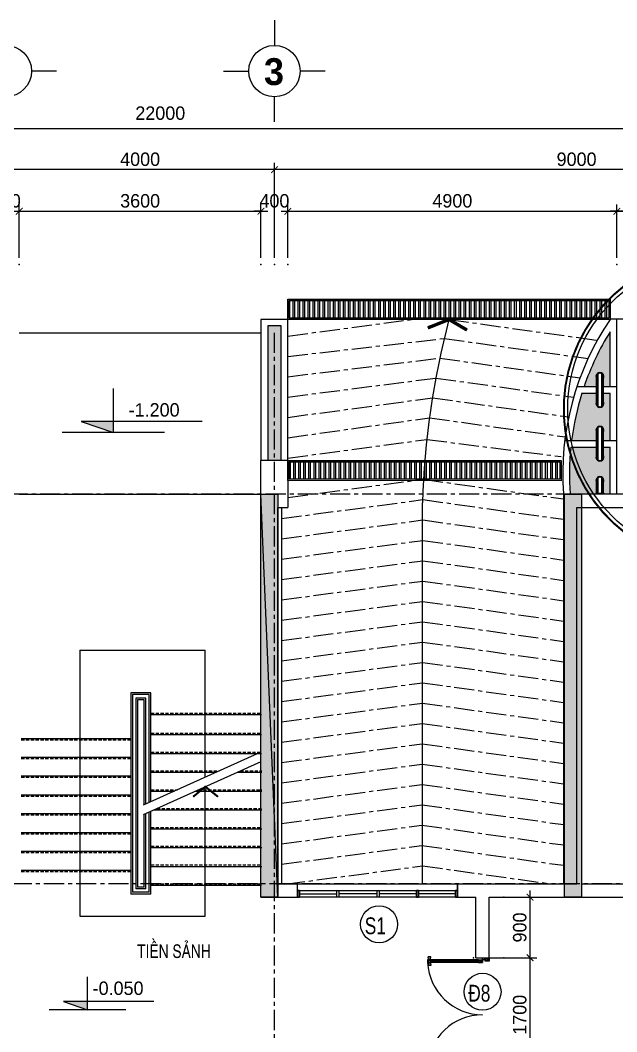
# Model space of a CAD drawing. Header units: inches. Extents: x -844707 to -690155, y -211546 to -175871.
# Drawn here: x -794605 to -785720, y -192594 to -177539 of the extents above; entities that cross this region are included whole.
import ezdxf

# ---------------------------------------------------------------- set-up
doc = ezdxf.new("R2010")
doc.units = ezdxf.units.IN
doc.header["$LTSCALE"] = 48
doc.header["$MEASUREMENT"] = 0
doc.linetypes.add('CENTER', pattern=[2, 1.25, -0.25, 0.25, -0.25])
doc.linetypes.add('DASHED', pattern=[0.75, 0.5, -0.25])
for name, color, linetype in [('DWGSHARE.com-co-DWGSHARE.com', 72, 'Continuous'), ('DWGSHARE.com-COT-DWGSHARE.com', 2, 'Continuous'), ('DWGSHARE.com-CUA-DWGSHARE.com', 231, 'Continuous'), ('DWGSHARE.com-DIM-DWGSHARE.com', 251, 'Continuous'), ('DWGSHARE.com-HATCH-DWGSHARE.com', 8, 'Continuous'), ('DWGSHARE.com-KTEN-DWGSHARE.com', 5, 'Continuous'), ('DWGSHARE.com-LAYER1-DWGSHARE.com', 150, 'Continuous'), ('DWGSHARE.com-NET-DWGSHARE.com', 245, 'Continuous'), ('DWGSHARE.com-NETNH-DWGSHARE.com', 154, 'Continuous'), ('DWGSHARE.com-NETTHAY-DWGSHARE.com', 2, 'Continuous'), ('DWGSHARE.com-text-DWGSHARE.com', 3, 'Continuous'), ('DWGSHARE.com-truc-DWGSHARE.com', 250, 'CENTER'), ('DWGSHARE.com-TUONG-DWGSHARE.com', 7, 'Continuous')]:
    doc.layers.add(name, color=color, linetype=linetype)
doc.layers.add('DWGSHARE.com-DefPoints-DWGSHARE.com', color=7, linetype='Continuous', plot=False)
doc.styles.add('AVO-B', font='')
doc.styles.add('KTEN', font='', dxfattribs={"width": 0.9})
doc.styles.get("Standard").update_dxf_attribs({"font": ''})
doc.styles.add('VNI-AVO', font='')
doc.styles.get('AVO-B').set_extended_font_data('VNI-Avo', bold=True)
doc.styles.get('KTEN').set_extended_font_data('VNI-Helve-Condense')
doc.styles.get('Standard').set_extended_font_data('VNI-Avo')
doc.styles.get('VNI-AVO').set_extended_font_data('VNI-Avo')
doc.dimstyles.new('tl1-100', dxfattribs={"dimtxt": 200, "dimasz": 100, "dimexe": 100, "dimexo": 100, "dimgap": 50, "dimtad": 1, "dimdec": 0, "dimzin": 0, "dimdsep": 46, "dimtxsty": 'VNI-AVO', "dimblk": 'ARCHTICK', "dimcen": 1, "dimdle": 100, "dimclrd": 256, "dimclre": 256, "dimclrt": 2, "dimadec": 0, "dimazin": 0, "dimtfac": 1, "dimtdec": 0, "dimtix": 1, "dimtofl": 0, "dimtmove": 2, "dimatfit": 3, "dimldrblk": 'ARCHTICK', "dimfxl": 1, "dimtolj": 2, "dimtzin": 0, "dimarcsym": 0})
pattern_1 = [(50, (-2108.91, 243.67), (143.452037, -12.550427), [15, -165]), (355, (-2108.91, 243.67), (-27.750267, 150.438427), [12, -132]), (100.4514, (-2096.96, 242.62), (115.701876, 137.887908), [12.748038, -140.228422]), (46.1842, (-2108.91, 283.67), (213.44821, -33.103803), [22.5, -247.5]), (96.6356, (-2091.12, 280.9), (186.93254, 194.823574), [19.12206, -210.3426]), (351.1842, (-2108.9, 283.67), (186.93239, 194.82372), [18, -198]), (21, (-2088.91, 273.67), (119.38141, -80.523778), [15, -165]), (326, (-2088.91, 273.67), (48.663066, 145.03001), [12, -132]), (71.4514, (-2078.96, 266.96), (168.044526, 64.5061), [12.748038, -140.228422]), (37.5, (-2108.91, 243.667), (2.431971, 66.5787708), [0, -130.4, 0, -134, 0, -132.5]), (7.5, (-2108.91, 243.67), (52.6139075, 78.8823424), [0, -76.4, 0, -127.4, 0, -50.5]), (327.5, (-2153.51, 243.67), (106.7644872, -4.5109743), [0, -50, 0, -156, 0, -207]), (317.5, (-2173.51, 243.67), (116.637234, 20.020996), [0, -65, 0, -103.6, 0, -147])]

# ---------------------------------------------------------------- blocks, each defined once
blk = doc.blocks.new('_ArchTick')
at = {"color": 0, "linetype": 'ByBlock', "const_width": 0.15}
blk.add_lwpolyline([(-0.5, -0.5), (0.5, 0.5)], dxfattribs=at)
blk = doc.blocks.new('*D50')
at = {"layer": 'DWGSHARE.com-DefPoints-DWGSHARE.com', "color": 0, "transparency": 16777216}
for p in [(-790819, -179763), (-790819, -181173), (-781819, -181173)]:
    blk.add_point(p, dxfattribs=at)
at = {"layer": 'DWGSHARE.com-DIM-DWGSHARE.com', "lineweight": -2, "transparency": 16777216}
for p, q in [((-790819, -181073), (-790819, -179663)), ((-781819, -181073), (-781819, -179663)), ((-781719, -179763), (-790919, -179763))]:
    blk.add_line(p, q, dxfattribs=at)
at = {"layer": 'DWGSHARE.com-DIM-DWGSHARE.com', "lineweight": -2, "transparency": 16777216, "xscale": 100, "yscale": 100, "zscale": 100, "rotation": 180}
blk.add_blockref('_ArchTick', (-790819, -179763), dxfattribs=at)
at = {"layer": 'DWGSHARE.com-DIM-DWGSHARE.com', "lineweight": -2, "transparency": 16777216, "xscale": 100, "yscale": 100, "zscale": 100}
blk.add_blockref('_ArchTick', (-781819, -179763), dxfattribs=at)
at = {"layer": 'DWGSHARE.com-DIM-DWGSHARE.com', "color": 2, "transparency": 16777216, "insert": (-786319, -179609), "char_height": 200, "attachment_point": 5, "style": 'VNI-AVO'}
blk.add_mtext('\\A2;9000', dxfattribs=at)
blk = doc.blocks.new('*D51')
at = {"layer": 'DWGSHARE.com-DefPoints-DWGSHARE.com', "color": 0, "transparency": 16777216}
for p in [(-794819, -179763), (-794819, -181173), (-790819, -181173)]:
    blk.add_point(p, dxfattribs=at)
at = {"layer": 'DWGSHARE.com-DIM-DWGSHARE.com', "lineweight": -2, "transparency": 16777216}
for p, q in [((-794819, -181073), (-794819, -179663)), ((-790819, -181073), (-790819, -179663)), ((-790719, -179763), (-794919, -179763))]:
    blk.add_line(p, q, dxfattribs=at)
at = {"layer": 'DWGSHARE.com-DIM-DWGSHARE.com', "lineweight": -2, "transparency": 16777216, "xscale": 100, "yscale": 100, "zscale": 100, "rotation": 180}
blk.add_blockref('_ArchTick', (-794819, -179763), dxfattribs=at)
at = {"layer": 'DWGSHARE.com-DIM-DWGSHARE.com', "lineweight": -2, "transparency": 16777216, "xscale": 100, "yscale": 100, "zscale": 100}
blk.add_blockref('_ArchTick', (-790819, -179763), dxfattribs=at)
at = {"layer": 'DWGSHARE.com-DIM-DWGSHARE.com', "color": 2, "transparency": 16777216, "insert": (-792819, -179609), "char_height": 200, "attachment_point": 5, "style": 'VNI-AVO'}
blk.add_mtext('\\A2;4000', dxfattribs=at)
blk = doc.blocks.new('*D53')
at = {"layer": 'DWGSHARE.com-DefPoints-DWGSHARE.com', "color": 0, "transparency": 16777216}
for p in [(-803819, -179154), (-803819, -181173), (-781819, -181173)]:
    blk.add_point(p, dxfattribs=at)
at = {"layer": 'DWGSHARE.com-DIM-DWGSHARE.com', "lineweight": -2, "transparency": 16777216}
for p, q in [((-781719, -179154), (-803919, -179154)), ((-803819, -181073), (-803819, -179054)), ((-781819, -181073), (-781819, -179054))]:
    blk.add_line(p, q, dxfattribs=at)
at = {"layer": 'DWGSHARE.com-DIM-DWGSHARE.com', "lineweight": -2, "transparency": 16777216, "xscale": 100, "yscale": 100, "zscale": 100, "rotation": 180}
blk.add_blockref('_ArchTick', (-803819, -179154), dxfattribs=at)
at = {"layer": 'DWGSHARE.com-DIM-DWGSHARE.com', "lineweight": -2, "transparency": 16777216, "xscale": 100, "yscale": 100, "zscale": 100}
blk.add_blockref('_ArchTick', (-781819, -179154), dxfattribs=at)
at = {"layer": 'DWGSHARE.com-DIM-DWGSHARE.com', "color": 2, "transparency": 16777216, "insert": (-792519, -178923), "char_height": 200, "attachment_point": 5, "style": 'VNI-AVO'}
blk.add_mtext('\\A2;22000', dxfattribs=at)
blk = doc.blocks.new('cua1600')
at = {"color": 3}
for p, q in [((-757, 820), (-817, 820)), ((-817, 820), (-817, 780)), ((-757, 780), (-817, 780)), ((-757, 820), (-757, 780)), ((-58, 820), (2, 820)), ((-58, 820), (-58, 780)), ((-58, 780), (2, 780)), ((2, 820), (2, 780)), ((-819, -820), (-819, -780)), ((-759, -780), (-819, -780)), ((-759, -820), (-819, -820)), ((-759, -820), (-759, -780)), ((-60, -820), (-60, -780)), ((-60, -780), (0, -780)), ((-60, -820), (0, -820)), ((0, -820), (0, -780))]:
    blk.add_line(p, q, dxfattribs=at)
at = {"color": 1}
for p, q in [((-757, 820), (-817, 796)), ((-767, 865), (-807, 865)), ((-807, 860), (-807, 865)), ((-802, 830), (-807, 860)), ((-767, 860), (-807, 860)), ((-802, 770), (-807, 740)), ((-772, 830), (-802, 830)), ((-772, 770), (-802, 770)), ((-797, 820), (-797, 830)), ((-797, 780), (-797, 770)), ((-757, 820), (-779, 780)), ((-777, 820), (-777, 830)), ((-777, 780), (-777, 770)), ((-772, 830), (-767, 860)), ((-772, 770), (-767, 740)), ((-767, 860), (-767, 865)), ((2, 820), (-58, 796)), ((2, 820), (-41, 780)), ((2, 820), (102, 850)), ((102, 850), (61, 800)), ((-807, 740), (-807, 735)), ((-767, 740), (-807, 740)), ((-767, 735), (-807, 735)), ((-767, 740), (-767, 735)), ((-769, -735), (-809, -735)), ((-809, -740), (-809, -735)), ((-769, -740), (-809, -740)), ((-804, -770), (-809, -740)), ((-774, -770), (-769, -740)), ((-769, -740), (-769, -735)), ((-759, -820), (-819, -796)), ((-804, -830), (-809, -860)), ((-769, -860), (-809, -860)), ((-809, -860), (-809, -865)), ((-769, -865), (-809, -865)), ((-774, -770), (-804, -770)), ((-774, -830), (-804, -830)), ((-799, -780), (-799, -770)), ((-799, -820), (-799, -830)), ((-759, -820), (-781, -780)), ((-779, -780), (-779, -770)), ((-779, -820), (-779, -830)), ((-774, -830), (-769, -860)), ((-769, -860), (-769, -865)), ((0, -820), (-60, -796)), ((0, -820), (-43, -780)), ((0, -820), (100, -850)), ((100, -850), (59, -800))]:
    blk.add_line(p, q, dxfattribs=at)
for p, q in [((-58, 820), (-757, 820)), ((-58, 800), (-757, 800)), ((-58, 790), (-757, 790)), ((-58, 780), (-757, 780)), ((-60, -780), (-759, -780)), ((-60, -790), (-759, -790)), ((-60, -800), (-759, -800)), ((-60, -820), (-759, -820))]:
    blk.add_line(p, q)
at = {"color": 3}
for points in [[(42, 820), (2, 820), (2, 850), (102, 850), (102, 800), (42, 800)], [(40, -820), (0, -820), (0, -850), (100, -850), (100, -800), (40, -800)]]:
    blk.add_lwpolyline(points, close=True, dxfattribs=at)
at = {"color": 1}
for centre, radius, start, end in [((2, 820), 820, 182.796, 270), ((-764, 816), 42, 174.3731, 238.6899), ((-754, 811), 24.2, 157.1063, 263.9582), ((-19, 800), 34.3, 144.2433, 215.6728), ((1, 826), 39.4, 188.6295, 271.1418), ((94, 904), 96.3, 213.9098, 274.6078), ((98, 863), 41, 198.0428, 276.1388), ((0, -820), 820, 90, 177.204), ((-766, -816), 42, 121.3101, 185.6269), ((-756, -811), 24.2, 96.0418, 202.8937), ((-21, -800), 34.3, 144.3272, 215.7567), ((-1, -826), 39.4, 88.8582, 171.3705), ((92, -904), 96.3, 85.3922, 146.0902), ((96, -863), 41, 83.8612, 161.9572)]:
    blk.add_arc(centre, radius, start, end, dxfattribs=at)
at = {"layer": 'DWGSHARE.com-TUONG-DWGSHARE.com'}
for p, q in [((-98, 850), (102, 850)), ((-91, 850), (109, 850)), ((-98, -850), (100, -850)), ((-93, -850), (100, -850))]:
    blk.add_line(p, q, dxfattribs=at)
blk = doc.blocks.new('*D261')
at = {"layer": 'DWGSHARE.com-DefPoints-DWGSHARE.com', "color": 0, "transparency": 16777216}
for p in [(-794619, -180382), (-795019, -181173), (-794619, -181173)]:
    blk.add_point(p, dxfattribs=at)
at = {"layer": 'DWGSHARE.com-DIM-DWGSHARE.com', "lineweight": -2, "transparency": 16777216}
for p, q in [((-795019, -181073), (-795019, -180282)), ((-794619, -181073), (-794619, -180282)), ((-795019, -180382), (-795119, -180382)), ((-794619, -180382), (-794519, -180382))]:
    blk.add_line(p, q, dxfattribs=at)
at = {"layer": 'DWGSHARE.com-DIM-DWGSHARE.com', "lineweight": -2, "transparency": 16777216, "xscale": 100, "yscale": 100, "zscale": 100}
blk.add_blockref('_ArchTick', (-795019, -180382), dxfattribs=at)
at = {"layer": 'DWGSHARE.com-DIM-DWGSHARE.com', "lineweight": -2, "transparency": 16777216, "xscale": 100, "yscale": 100, "zscale": 100, "rotation": 180}
blk.add_blockref('_ArchTick', (-794619, -180382), dxfattribs=at)
at = {"layer": 'DWGSHARE.com-DIM-DWGSHARE.com', "color": 2, "transparency": 16777216, "insert": (-794819, -180228), "char_height": 200, "attachment_point": 5, "style": 'VNI-AVO'}
blk.add_mtext('\\A2;400', dxfattribs=at)
blk = doc.blocks.new('*D262')
at = {"layer": 'DWGSHARE.com-DefPoints-DWGSHARE.com', "color": 0, "transparency": 16777216}
for p in [(-791019, -180382), (-794619, -181173), (-791019, -181173)]:
    blk.add_point(p, dxfattribs=at)
at = {"layer": 'DWGSHARE.com-DIM-DWGSHARE.com', "lineweight": -2, "transparency": 16777216}
for p, q in [((-794619, -181073), (-794619, -180282)), ((-791019, -181073), (-791019, -180282)), ((-794719, -180382), (-790919, -180382))]:
    blk.add_line(p, q, dxfattribs=at)
at = {"layer": 'DWGSHARE.com-DIM-DWGSHARE.com', "lineweight": -2, "transparency": 16777216, "xscale": 100, "yscale": 100, "zscale": 100, "rotation": 180}
blk.add_blockref('_ArchTick', (-794619, -180382), dxfattribs=at)
at = {"layer": 'DWGSHARE.com-DIM-DWGSHARE.com', "lineweight": -2, "transparency": 16777216, "xscale": 100, "yscale": 100, "zscale": 100}
blk.add_blockref('_ArchTick', (-791019, -180382), dxfattribs=at)
at = {"layer": 'DWGSHARE.com-DIM-DWGSHARE.com', "color": 2, "transparency": 16777216, "insert": (-792819, -180228), "char_height": 200, "attachment_point": 5, "style": 'VNI-AVO'}
blk.add_mtext('\\A2;3600', dxfattribs=at)
blk = doc.blocks.new('*D263')
at = {"layer": 'DWGSHARE.com-DefPoints-DWGSHARE.com', "color": 0, "transparency": 16777216}
for p in [(-790619, -180382), (-791019, -181173), (-790619, -181173)]:
    blk.add_point(p, dxfattribs=at)
at = {"layer": 'DWGSHARE.com-DIM-DWGSHARE.com', "lineweight": -2, "transparency": 16777216}
for p, q in [((-791019, -181073), (-791019, -180282)), ((-790619, -181073), (-790619, -180282)), ((-791019, -180382), (-791119, -180382)), ((-790619, -180382), (-790519, -180382))]:
    blk.add_line(p, q, dxfattribs=at)
at = {"layer": 'DWGSHARE.com-DIM-DWGSHARE.com', "lineweight": -2, "transparency": 16777216, "xscale": 100, "yscale": 100, "zscale": 100}
blk.add_blockref('_ArchTick', (-791019, -180382), dxfattribs=at)
at = {"layer": 'DWGSHARE.com-DIM-DWGSHARE.com', "lineweight": -2, "transparency": 16777216, "xscale": 100, "yscale": 100, "zscale": 100, "rotation": 180}
blk.add_blockref('_ArchTick', (-790619, -180382), dxfattribs=at)
at = {"layer": 'DWGSHARE.com-DIM-DWGSHARE.com', "color": 2, "transparency": 16777216, "insert": (-790819, -180228), "char_height": 200, "attachment_point": 5, "style": 'VNI-AVO'}
blk.add_mtext('\\A2;400', dxfattribs=at)
blk = doc.blocks.new('*D264')
at = {"layer": 'DWGSHARE.com-DefPoints-DWGSHARE.com', "color": 0, "transparency": 16777216}
for p in [(-785719, -180382), (-790619, -181173), (-785719, -181173)]:
    blk.add_point(p, dxfattribs=at)
at = {"layer": 'DWGSHARE.com-DIM-DWGSHARE.com', "lineweight": -2, "transparency": 16777216}
for p, q in [((-790619, -181073), (-790619, -180282)), ((-785719, -181073), (-785719, -180282)), ((-790719, -180382), (-785619, -180382))]:
    blk.add_line(p, q, dxfattribs=at)
at = {"layer": 'DWGSHARE.com-DIM-DWGSHARE.com', "lineweight": -2, "transparency": 16777216, "xscale": 100, "yscale": 100, "zscale": 100, "rotation": 180}
blk.add_blockref('_ArchTick', (-790619, -180382), dxfattribs=at)
at = {"layer": 'DWGSHARE.com-DIM-DWGSHARE.com', "lineweight": -2, "transparency": 16777216, "xscale": 100, "yscale": 100, "zscale": 100}
blk.add_blockref('_ArchTick', (-785719, -180382), dxfattribs=at)
at = {"layer": 'DWGSHARE.com-DIM-DWGSHARE.com', "color": 2, "transparency": 16777216, "insert": (-788169, -180228), "char_height": 200, "attachment_point": 5, "style": 'VNI-AVO'}
blk.add_mtext('\\A2;4900', dxfattribs=at)
blk = doc.blocks.new('*D266')
at = {"layer": 'DWGSHARE.com-DefPoints-DWGSHARE.com', "color": 0, "transparency": 16777216}
for p in [(-785719, -180382), (-785719, -181173), (-782519, -181173)]:
    blk.add_point(p, dxfattribs=at)
at = {"layer": 'DWGSHARE.com-DIM-DWGSHARE.com', "lineweight": -2, "transparency": 16777216}
for p, q in [((-785719, -181073), (-785719, -180282)), ((-782519, -181073), (-782519, -180282)), ((-782419, -180382), (-785819, -180382))]:
    blk.add_line(p, q, dxfattribs=at)
at = {"layer": 'DWGSHARE.com-DIM-DWGSHARE.com', "lineweight": -2, "transparency": 16777216, "xscale": 100, "yscale": 100, "zscale": 100, "rotation": 180}
blk.add_blockref('_ArchTick', (-785719, -180382), dxfattribs=at)
at = {"layer": 'DWGSHARE.com-DIM-DWGSHARE.com', "lineweight": -2, "transparency": 16777216, "xscale": 100, "yscale": 100, "zscale": 100}
blk.add_blockref('_ArchTick', (-782519, -180382), dxfattribs=at)
at = {"layer": 'DWGSHARE.com-DIM-DWGSHARE.com', "color": 2, "transparency": 16777216, "insert": (-784119, -180228), "char_height": 200, "attachment_point": 5, "style": 'VNI-AVO'}
blk.add_mtext('\\A2;3200', dxfattribs=at)
blk = doc.blocks.new('*D348')
at = {"layer": 'DWGSHARE.com-DefPoints-DWGSHARE.com', "color": 0, "transparency": 16777216}
for p in [(-787856, -191492), (-787012, -191492), (-787405, -193192)]:
    blk.add_point(p, dxfattribs=at)
at = {"layer": 'DWGSHARE.com-DIM-DWGSHARE.com', "lineweight": -2, "transparency": 16777216}
for p, q in [((-787756, -191492), (-786912, -191492)), ((-787012, -193292), (-787012, -191392)), ((-787305, -193192), (-786912, -193192))]:
    blk.add_line(p, q, dxfattribs=at)
at = {"layer": 'DWGSHARE.com-DIM-DWGSHARE.com', "lineweight": -2, "transparency": 16777216, "xscale": 100, "yscale": 100, "zscale": 100}
for p, rotation in [((-787012, -191492), 90), ((-787012, -193192), 270)]:
    blk.add_blockref('_ArchTick', p, dxfattribs=dict(at, rotation=rotation))
at = {"layer": 'DWGSHARE.com-DIM-DWGSHARE.com', "color": 2, "transparency": 16777216, "insert": (-787165, -192342), "char_height": 200, "attachment_point": 5, "rotation": 90, "style": 'VNI-AVO'}
blk.add_mtext('\\A2;1700', dxfattribs=at)
blk = doc.blocks.new('*D349')
at = {"layer": 'DWGSHARE.com-DefPoints-DWGSHARE.com', "color": 0, "transparency": 16777216}
for p in [(-787402, -190592), (-787012, -190592), (-787402, -191492)]:
    blk.add_point(p, dxfattribs=at)
at = {"layer": 'DWGSHARE.com-DIM-DWGSHARE.com', "lineweight": -2, "transparency": 16777216}
for p, q in [((-787302, -190592), (-786912, -190592)), ((-787012, -191592), (-787012, -190492)), ((-787302, -191492), (-786912, -191492))]:
    blk.add_line(p, q, dxfattribs=at)
at = {"layer": 'DWGSHARE.com-DIM-DWGSHARE.com', "lineweight": -2, "transparency": 16777216, "xscale": 100, "yscale": 100, "zscale": 100}
for p, rotation in [((-787012, -190592), 90), ((-787012, -191492), 270)]:
    blk.add_blockref('_ArchTick', p, dxfattribs=dict(at, rotation=rotation))
at = {"layer": 'DWGSHARE.com-DIM-DWGSHARE.com', "color": 2, "transparency": 16777216, "insert": (-787165, -191042), "char_height": 200, "attachment_point": 5, "rotation": 90, "style": 'VNI-AVO'}
blk.add_mtext('\\A2;900', dxfattribs=at)

msp = doc.modelspace()

# ---------------------------------------------------------------- hatches: boundary and pattern name
at = {"layer": 'DWGSHARE.com-co-DWGSHARE.com'}
h = msp.add_hatch(dxfattribs=at)
h.set_pattern_fill('AR-CONC', color=256, scale=20, style=0)
h.set_pattern_definition(pattern_1)
h.paths.add_polyline_path([(-794719.3, -182088.9), (-794919.4, -182088.9), (-794919.4, -184091.8), (-794719.3, -184091.8)])
h.paths.add_polyline_path([(-790719.3, -182088.9), (-790919.4, -182088.9), (-790919.4, -184091.8), (-790719.3, -184091.8)])
h = msp.add_hatch(dxfattribs=at)
h.set_pattern_fill('AR-CONC', color=256, scale=20, style=0)
h.set_pattern_definition(pattern_1)
h.paths.add_polyline_path([(-785820.3, -182175.8, 0.0563271), (-786207.6, -182991.7), (-786020.3, -182991.7), (-786020.3, -182874.9, -1.863325), (-785920.3, -182874.9), (-785920.3, -182991.7), (-785820.3, -182991.7)])
h.paths.add_polyline_path([(-785820.3, -183091.7), (-785920.3, -183091.7), (-785920.3, -183208.5, -1.863325), (-786020.3, -183208.5), (-786020.3, -183091.7), (-786240.5, -183091.7, 0.044635), (-786393.6, -183791.7), (-786020.3, -183791.7), (-786020.3, -183674.8, -1.863325), (-785920.3, -183674.8), (-785920.3, -183791.7), (-785820.3, -183791.7)])
h.paths.add_polyline_path([(-785820.3, -183891.7), (-785920.3, -183891.7), (-785920.3, -184008.5, -1.863325), (-786020.3, -184008.5), (-786020.3, -183891.7), (-786405, -183891.7, 0.0436047), (-786414.7, -184591.7), (-786030.3, -184591.7), (-786030.3, -184581.7), (-786020.3, -184576.7), (-786020.3, -184424.8, -1.863325), (-785920.3, -184424.8), (-785920.3, -184576.7), (-785910.3, -184581.7), (-785910.3, -184591.7), (-785820.3, -184591.7)])
h.paths.add_polyline_path([(-782119.5, -182089.7), (-782419.5, -182089.7), (-782419.5, -182989.6), (-782319.5, -182989.6), (-782319.5, -182872.7, -1.863325), (-782219.5, -182872.7), (-782219.5, -182989.6), (-782119.5, -182989.6)])
h.paths.add_polyline_path([(-782119.5, -183089.6), (-782219.5, -183089.6), (-782219.5, -183206.4, -1.863325), (-782319.5, -183206.4), (-782319.5, -183089.6), (-782419.5, -183089.6), (-782419.5, -183789.6), (-782319.5, -183789.6), (-782319.5, -183672.7, -1.863325), (-782219.5, -183672.7), (-782219.5, -183789.6), (-782119.5, -183789.6)])
h.paths.add_polyline_path([(-782119.5, -183889.6), (-782219.5, -183889.6), (-782219.5, -184006.4, -1.863325), (-782319.5, -184006.4), (-782319.5, -183889.6), (-782419.5, -183889.6), (-782419.5, -184589.6), (-782330.5, -184589.6), (-782330.5, -184579.4), (-782319.5, -184573.9), (-782319.5, -184422.7, -1.863325), (-782219.5, -184422.7), (-782219.5, -184574.9), (-782210.5, -184579.4), (-782210.5, -184589.6), (-782119.5, -184589.6)])
at = {"layer": 'DWGSHARE.com-COT-DWGSHARE.com'}
for points in [[(-790769.3, -190592), (-791022.6, -190592), (-791022.6, -184593.8), (-790769.2, -184593.8)], [(-786247, -190592), (-786500.3, -190592), (-786500.3, -184591.7), (-786246.9, -184591.7)]]:
    msp.add_hatch(color=256, dxfattribs=at).paths.add_polyline_path(points)
at = {"layer": 'DWGSHARE.com-HATCH-DWGSHARE.com'}
h = msp.add_hatch(dxfattribs=at)
h.set_pattern_fill('ANSI32', color=256, scale=200, angle=45, style=0)
h.set_pattern_definition([(90, (-743441.23, -384162.474), (-75, 1e-14), []), (90, (-743416.23, -384137.474), (-75, 1e-14), [])])
h.paths.add_polyline_path([(-785839.3, -181711.9), (-790599.2, -181711.8), (-790599.2, -181971.8), (-785839.3, -181971.9)])
h = msp.add_hatch(dxfattribs=at)
h.set_pattern_fill('ANSI32', color=256, scale=200, angle=45, style=0)
h.set_pattern_definition([(90, (-702779.6, -377624.51), (-75, 1e-14), []), (90, (-702754.6, -377599.51), (-75, 1e-14), [])])
h.paths.add_polyline_path([(-786566.8, -184111.9), (-790599.3, -184111.8), (-790599.3, -184371.8), (-786566.8, -184371.9)])
at = {"layer": 'DWGSHARE.com-LAYER1-DWGSHARE.com'}
for points in [[(-793216.9, -183511.9), (-793695.1, -183511.9), (-793216.9, -183675.3)], [(-793604, -192143.6), (-793962.7, -192143.6), (-793604, -192266.1)]]:
    msp.add_hatch(color=1, dxfattribs=at).paths.add_polyline_path(points)

# ---------------------------------------------------------------- linework, layer by layer
at = {"layer": 'DWGSHARE.com-COT-DWGSHARE.com'}
msp.add_line((-790769.3, -190592), (-791022.6, -184593.8), dxfattribs=at)
for points in [[(-790769.3, -190592), (-791022.6, -190592), (-791022.6, -184593.8), (-790769.2, -184593.8)], [(-786247, -190592), (-786500.3, -190592), (-786500.3, -184591.7), (-786246.9, -184591.7)]]:
    msp.add_lwpolyline(points, close=True, dxfattribs=at)
at = {"layer": 'DWGSHARE.com-CUA-DWGSHARE.com'}
for centre in [(-789260.5, -190995.1), (-787719, -191998.8)]:
    msp.add_circle(centre, 275, dxfattribs=at)
at = {"layer": 'DWGSHARE.com-DIM-DWGSHARE.com'}
for p, q in [((-790819.5, -177538.9), (-790819.5, -177912.9)), ((-794062.5, -178295.9), (-794436.5, -178295.9)), ((-791576.5, -178295.9), (-791202.5, -178295.9)), ((-790062.5, -178295.9), (-790436.5, -178295.9)), ((-790819.5, -179052.9), (-790819.5, -178678.9)), ((-791022.6, -188432.1), (-792772.5, -189221.3)), ((-791022.6, -188574.3), (-792772.5, -189363.5))]:
    msp.add_line(p, q, dxfattribs=at)
at = {"layer": 'DWGSHARE.com-DIM-DWGSHARE.com', "const_width": 50}
msp.add_lwpolyline([(-788535.5, -182118.7), (-788219.5, -181992.8), (-787950.3, -182150.2)], dxfattribs=at)
at = {"layer": 'DWGSHARE.com-DIM-DWGSHARE.com'}
for centre, radius in [((-794819.5, -178295.9), 383), ((-790819.5, -178295.9), 383), ((-784196, -183325.3), 2314.3), ((-784196, -183325.3), 2254.9)]:
    msp.add_circle(centre, radius, dxfattribs=at)
at = {"layer": 'DWGSHARE.com-HATCH-DWGSHARE.com'}
for p, q in [((-786019.3, -183251.6), (-786019.3, -182831.7)), ((-786017.3, -183258.7), (-786017.3, -182824.6)), ((-786011.3, -183270.3), (-786011.3, -182813.1)), ((-785997.3, -183283.8), (-785997.3, -182799.6)), ((-785943.3, -183283.8), (-785943.3, -182799.6)), ((-785929.3, -183270.3), (-785929.3, -182813.1)), ((-785923.3, -183258.7), (-785923.3, -182824.6)), ((-785921.3, -183251.6), (-785921.3, -182831.7)), ((-786019.3, -184051.6), (-786019.3, -183631.7)), ((-786017.3, -184058.7), (-786017.3, -183624.6)), ((-786011.3, -184070.3), (-786011.3, -183613.1)), ((-785997.3, -184083.8), (-785997.3, -183599.6)), ((-785943.3, -184083.8), (-785943.3, -183599.6)), ((-785929.3, -184070.3), (-785929.3, -183613.1)), ((-785923.3, -184058.7), (-785923.3, -183624.6)), ((-785921.3, -184051.6), (-785921.3, -183631.7)), ((-786019.3, -184576.7), (-786019.3, -184381.7)), ((-786017.3, -184576.7), (-786017.3, -184374.6)), ((-786011.3, -184576.7), (-786011.3, -184363.1)), ((-785997.3, -184576.7), (-785997.3, -184349.6)), ((-785943.3, -184576.7), (-785943.3, -184349.6)), ((-785929.3, -184576.7), (-785929.3, -184363.1)), ((-785923.3, -184576.7), (-785923.3, -184374.6)), ((-785921.3, -184576.7), (-785921.3, -184381.7)), ((-788615.1, -190391.9), (-788615.1, -184722.5))]:
    msp.add_line(p, q, dxfattribs=at)
at = {"layer": 'DWGSHARE.com-HATCH-DWGSHARE.com', "color": 1, "const_width": 30}
msp.add_lwpolyline([(-791658.6, -189097), (-791848.5, -188946.8), (-792030, -189097)], dxfattribs=at)
at = {"layer": 'DWGSHARE.com-HATCH-DWGSHARE.com'}
msp.add_arc((-776266, -185118.8), 12355.4, 165.33991, 178.16189, dxfattribs=at)
at = {"layer": 'DWGSHARE.com-KTEN-DWGSHARE.com', "const_width": 29.7}
msp.add_lwpolyline([(-781881.7, -183325.3, 0.4635383), (-784577.1, -181042.6, 2.1573191), (-781881.7, -183325.3, 0)], format="xyb", dxfattribs=at)
at = {"layer": 'DWGSHARE.com-LAYER1-DWGSHARE.com', "color": 1}
for p, q in [((-792455, -183675.3), (-793978.7, -183675.3)), ((-793032.6, -192266.1), (-794175.4, -192266.1))]:
    msp.add_line(p, q, dxfattribs=at)
at = {"layer": 'DWGSHARE.com-LAYER1-DWGSHARE.com'}
for p, q in [((-792934.1, -187576.9), (-792934.1, -190519)), ((-792684.5, -187576.9), (-792934.1, -187576.9)), ((-792684.5, -189181.6), (-792684.5, -187576.9)), ((-792884.1, -187626.9), (-792884.1, -190469)), ((-792734.5, -187626.9), (-792884.1, -187626.9)), ((-792734.5, -189204.2), (-792734.5, -187626.9)), ((-792734.5, -190469), (-792734.5, -189346.4)), ((-792684.5, -190519), (-792684.5, -189323.8)), ((-792684.5, -190519), (-792934.1, -190519)), ((-792734.5, -190469), (-792884.1, -190469))]:
    msp.add_line(p, q, dxfattribs=at)
at = {"layer": 'DWGSHARE.com-LAYER1-DWGSHARE.com', "color": 1}
for points in [[(-791897.1, -183511.9), (-793695.1, -183511.9), (-793216.9, -183675.3), (-793216.9, -183022.1)], [(-792614.2, -192143.6), (-793962.7, -192143.6), (-793604, -192266.1), (-793604, -191776.3)]]:
    msp.add_lwpolyline(points, dxfattribs=at)
at = {"layer": 'DWGSHARE.com-NET-DWGSHARE.com'}
for p, q in [((-790619.3, -181991.9), (-791019.6, -181991.9)), ((-791019.6, -181991.9), (-791019.6, -184091.8)), ((-790619.3, -184091.8), (-790619.3, -181991.9)), ((-782514.5, -181989.7), (-785820.3, -181989.7)), ((-785720.3, -184591.7), (-785720.3, -181991.9)), ((-790719.3, -182088.9), (-790919.4, -182088.9)), ((-790919.4, -182088.9), (-790919.4, -184091.8)), ((-790719.3, -184091.8), (-790719.3, -182088.9)), ((-794619.4, -182191.9), (-791019.3, -182191.9)), ((-785820.3, -182991.7), (-785820.3, -182175.8)), ((-786020.3, -183241.7), (-786020.3, -182841.7)), ((-785920.3, -183241.7), (-785920.3, -182841.7)), ((-786313.2, -182991.7), (-786020.3, -182991.7)), ((-785920.3, -182991.7), (-785720.3, -182991.7)), ((-786240.5, -183091.7), (-786020.3, -183091.7)), ((-785920.3, -183091.7), (-785820.3, -183091.7)), ((-785820.3, -183791.7), (-785820.3, -183091.7)), ((-786020.3, -184041.7), (-786020.3, -183641.7)), ((-785920.3, -184041.7), (-785920.3, -183641.7)), ((-786494.3, -183791.7), (-786020.3, -183791.7)), ((-785920.3, -183791.7), (-785720.3, -183791.7)), ((-786405, -183891.7), (-786020.3, -183891.7)), ((-785920.3, -183891.7), (-785820.3, -183891.7)), ((-785820.3, -184591.8), (-785820.3, -183891.7)), ((-786020.3, -184576.7), (-786020.3, -184391.7)), ((-785920.3, -184576.7), (-785920.3, -184391.7)), ((-794619.3, -184591.8), (-791019.2, -184591.8)), ((-786030.3, -184581.7), (-785910.3, -184581.7)), ((-790715.1, -184788.9), (-790715.1, -190391.9)), ((-792659.5, -187551.9), (-792959.1, -187551.9)), ((-792959.1, -187551.9), (-792959.1, -190544)), ((-792659.5, -189170.3), (-792659.5, -187551.9)), ((-792859.1, -187651.9), (-792859.1, -190444)), ((-792759.5, -187651.9), (-792859.1, -187651.9)), ((-792759.5, -189215.4), (-792759.5, -187651.9)), ((-792659.5, -187872.1), (-791009.3, -187872.1)), ((-792659.5, -188172.1), (-791009.3, -188172.1)), ((-792959.1, -188232.3), (-794590.6, -188232.3)), ((-792659.5, -188452.1), (-791009.3, -188452.1)), ((-792959.1, -188512.3), (-794590.6, -188512.3)), ((-792959.1, -188792.3), (-794590.6, -188792.3)), ((-792659.5, -188732.1), (-791687.8, -188732.1)), ((-791372.4, -188732.1), (-791006, -188732.1)), ((-792959.1, -189072.3), (-794590.6, -189072.3)), ((-792659.5, -189012.1), (-792308.7, -189012.1)), ((-791993.3, -189012.1), (-791006, -189012.1)), ((-792959.1, -189352.3), (-794590.6, -189352.3)), ((-792759.5, -190444), (-792759.5, -189357.7)), ((-792659.5, -190544), (-792659.5, -189312.6)), ((-792614.2, -189292.1), (-791006, -189292.1)), ((-792959.1, -189632.3), (-794590.6, -189632.3)), ((-792659.5, -189572.1), (-791006, -189572.1)), ((-792959.1, -189912.3), (-794590.6, -189912.3)), ((-792659.5, -189852.1), (-791006, -189852.1)), ((-792659.5, -190132.1), (-791006, -190132.1)), ((-792959.1, -190192.3), (-794590.6, -190192.3)), ((-792759.5, -190444), (-792859.1, -190444)), ((-792659.5, -190412.1), (-791009.6, -190412.1)), ((-792659.5, -190544), (-792959.1, -190544)), ((-790444.4, -190541.8), (-789889.5, -190541.8)), ((-789289.5, -190541.6), (-789859.4, -190541.6)), ((-788704.6, -190541.4), (-789259.4, -190541.3)), ((-788119.9, -190541.4), (-788674.7, -190541.3))]:
    msp.add_line(p, q, dxfattribs=at)
at = {"layer": 'DWGSHARE.com-NET-DWGSHARE.com', "linetype": 'DASHED', "ltscale": 2}
for p, q in [((-792659.5, -187852.1), (-791009.3, -187852.1)), ((-792659.5, -188152.1), (-791009.3, -188152.1)), ((-792959.1, -188252.3), (-794590.6, -188252.3)), ((-792659.5, -188432.1), (-791009.3, -188432.1)), ((-792959.1, -188532.3), (-794590.6, -188532.3)), ((-792659.5, -188712.1), (-791643.4, -188712.1)), ((-791328.1, -188712.1), (-791006, -188712.1)), ((-792959.1, -188812.3), (-794590.6, -188812.3)), ((-792959.1, -189092.3), (-794590.6, -189092.3)), ((-792659.5, -188992.1), (-792264.3, -188992.1)), ((-791948.9, -188992.1), (-791006, -188992.1)), ((-792959.1, -189372.3), (-794590.6, -189372.3)), ((-792569.8, -189272.1), (-791006, -189272.1)), ((-792959.1, -189652.3), (-794590.6, -189652.3)), ((-792659.5, -189552.1), (-791006, -189552.1)), ((-792659.5, -189832.1), (-791006, -189832.1)), ((-792959.1, -189932.3), (-794590.6, -189932.3)), ((-792659.5, -190112.1), (-791006, -190112.1)), ((-792959.1, -190212.3), (-794590.6, -190212.3)), ((-792659.5, -190392.1), (-791009.6, -190392.1))]:
    msp.add_line(p, q, dxfattribs=at)
at = {"layer": 'DWGSHARE.com-NET-DWGSHARE.com'}
for points in [[(-790619.2, -181691.8), (-785819.3, -181691.9), (-785819.3, -181991.9), (-790619.2, -181991.8)], [(-790599.2, -181711.8), (-785839.3, -181711.9), (-785839.3, -181971.9), (-790599.2, -181971.8)], [(-790619.3, -184091.8), (-786549.8, -184091.9), (-786549.8, -184391.9), (-790619.3, -184391.8)], [(-790599.3, -184111.8), (-786569.8, -184111.9), (-786569.8, -184371.9), (-790599.3, -184371.8)], [(-786030.3, -184591.7), (-786030.3, -184581.7), (-786020.3, -184576.7), (-785920.3, -184576.7), (-785910.3, -184581.7), (-785910.3, -184591.7)], [(-790474.5, -190591.8), (-790474.5, -190391.8), (-788090, -190392), (-788090, -190591.8)], [(-790444.4, -190491.4), (-790474.5, -190491.4), (-790474.5, -190591.8), (-790444.4, -190591.8)], [(-790474.5, -190491.4), (-790444.4, -190491.4), (-790444.4, -190591.8), (-790474.5, -190591.8)], [(-790444.4, -190591.8), (-790444.4, -190491.2), (-788119.9, -190491.2), (-788119.9, -190591.8)], [(-789889.5, -190491.4), (-789859.4, -190491.4), (-789859.4, -190591.8), (-789889.5, -190591.8)], [(-789289.5, -190491.4), (-789259.4, -190491.4), (-789259.4, -190591.8), (-789289.5, -190591.8)], [(-788674.7, -190491.2), (-788704.6, -190491.2), (-788704.6, -190591.8), (-788674.7, -190591.8)], [(-788674.7, -190591.8), (-788704.6, -190591.8), (-788704.6, -190491.2), (-788674.7, -190491.2)], [(-788090, -190491.2), (-788119.9, -190491.2), (-788119.9, -190591.8), (-788090, -190591.8)], [(-788090, -190591.8), (-788119.9, -190591.8), (-788119.9, -190491.2), (-788090, -190491.2)]]:
    msp.add_lwpolyline(points, close=True, dxfattribs=at)
for centre, radius, start, end in [((-782404.1, -184297.4), 4121.3, 145.9845, 184.0667), ((-782404.1, -184297.4), 4021.3, 148.15716, 161.05275), ((-785970.3, -182841.7), 60, 326.44269, 213.55731), ((-785970.3, -182841.7), 50, 0, 180), ((-782404.1, -184297.4), 4021.3, 162.5526, 172.7754), ((-785970.3, -183241.7), 60, 146.44269, 33.55731), ((-785970.3, -183241.7), 50, 180, 0), ((-785970.3, -183641.7), 60, 326.44269, 213.55731), ((-785970.3, -183641.7), 50, 0, 180), ((-782404.1, -184297.4), 4021.3, 174.20947, 184.19661), ((-785970.3, -184041.7), 60, 146.44269, 33.55731), ((-785970.3, -184041.7), 50, 180, 0), ((-785970.3, -184391.7), 60, 326.44269, 213.55731), ((-785970.3, -184391.7), 50, 0, 180)]:
    msp.add_arc(centre, radius, start, end, dxfattribs=at)
at = {"layer": 'DWGSHARE.com-NETNH-DWGSHARE.com'}
for p, q in [((-793715.9, -186917), (-791848.5, -186917)), ((-793715.9, -186917), (-793715.9, -190876.1)), ((-791848.5, -188804.6), (-791848.5, -186917)), ((-791848.5, -190876.1), (-791848.5, -188946.8)), ((-793715.9, -190876.1), (-791848.5, -190876.1))]:
    msp.add_line(p, q, dxfattribs=at)
at = {"layer": 'DWGSHARE.com-NETTHAY-DWGSHARE.com', "color": 8, "linetype": 'CENTER', "ltscale": 5}
for points in [[(-790619.3, -182239), (-788769.9, -181991.9)], [(-788226.3, -181991.9), (-786010.4, -182302.3)], [(-790619.3, -182541.7), (-788289.7, -182274.8), (-786148.2, -182574.8)], [(-790619.3, -182844.4), (-788355.4, -182568.5), (-786267.1, -182861.1)], [(-790619.3, -183147), (-788414.2, -182865), (-786362.7, -183150.6)], [(-790619.3, -183449.7), (-788465, -183158.8), (-786436, -183443.3)], [(-790619.3, -183752.4), (-788509.1, -183456), (-786487.5, -183739)], [(-790619.3, -184055), (-788548.5, -183778.3), (-786549.7, -184033.2)], [(-790620.2, -184057.8), (-790619.3, -184057.7)], [(-790619.3, -184640.7), (-788605.9, -184371.6), (-786515.1, -184664.5)], [(-790715.1, -184956.2), (-788606.8, -184674.4), (-786515.1, -184966.9)], [(-790715.1, -185258.8), (-788607.7, -184977.2), (-786515.1, -185269.9)], [(-790715.1, -185561.5), (-788608.6, -185280), (-786515.1, -185572.8)], [(-790715.1, -185864.2), (-788609.6, -185582.8), (-786515.1, -185875.7)], [(-790715.1, -186166.8), (-788610.5, -185885.6), (-786515.1, -186178.6)], [(-790715.1, -186469.5), (-788611.4, -186188.3), (-786515.1, -186481.5)], [(-790715.1, -186772.2), (-788612.3, -186491.1), (-786515.1, -186784.5)], [(-790715.1, -187074.8), (-788613.3, -186793.9), (-786515.1, -187087.4)], [(-790715.1, -187377.5), (-788614.2, -187096.7), (-786515.1, -187390.3)], [(-790715.1, -187680.2), (-788615.1, -187399.5), (-786515.1, -187693.2)], [(-790715.1, -187982.8), (-788616, -187702.3), (-786515.1, -187996.1)], [(-790715.1, -188285.5), (-788616.9, -188005.1), (-786515.1, -188299.1)], [(-790715.1, -188588.2), (-788617.9, -188307.9), (-786515.1, -188602)], [(-790715.1, -188890.8), (-788618.8, -188610.7), (-786515.1, -188904.9)], [(-790715.1, -189193.5), (-788619.7, -188913.5), (-786515.1, -189207.8)], [(-790715.1, -189496.2), (-788620.6, -189216.3), (-786515.1, -189510.7)], [(-790715.1, -189798.8), (-788621.6, -189519), (-786515.1, -189813.7)], [(-790715.1, -190101.5), (-788622.5, -189821.8), (-786515.1, -190116.6)], [(-790663.6, -190398.4), (-788615.1, -190124.6), (-786659.6, -190398.1)]]:
    msp.add_lwpolyline(points, dxfattribs=at)
at = {"layer": 'DWGSHARE.com-truc-DWGSHARE.com', "ltscale": 5}
for p, q in [((-790819.5, -206009.4), (-790819.5, -182151.4)), ((-779609.8, -184591.8), (-805848.8, -184591.8)), ((-779551.7, -190392.1), (-805790.7, -190394.1))]:
    msp.add_line(p, q, dxfattribs=at)
at = {"layer": 'DWGSHARE.com-TUONG-DWGSHARE.com'}
for p, q in [((-791019.6, -185591.7), (-791019.6, -184091.8)), ((-790619.3, -184091.8), (-791019.6, -184091.8)), ((-790619.3, -184091.8), (-790619.3, -184788.9)), ((-791019.3, -184589.8), (-791019.3, -184589.5)), ((-790769.6, -190391.7), (-790769.6, -184788.9)), ((-790769.6, -184788.9), (-790619.3, -184788.9)), ((-786315.1, -184791.7), (-785319.9, -184791.6)), ((-786315.1, -188992), (-786315.1, -184791.7)), ((-791019.6, -190591.8), (-791019.6, -185391.7)), ((-786315.1, -190391.9), (-786315.1, -185391.9)), ((-790769.6, -190391.7), (-790474.5, -190391.7)), ((-790474.5, -190591.8), (-790474.5, -190391.8)), ((-788090, -190591.8), (-788090, -190391.8)), ((-788090, -190391.8), (-786315.1, -190391.9)), ((-786247, -190391.9), (-781819.5, -190392.1)), ((-791019.6, -190591.8), (-790474.5, -190591.8)), ((-788090, -190591.8), (-787819, -190591.8)), ((-787819, -191491.9), (-787819, -190591.8)), ((-787619, -190591.8), (-782019.5, -190591.8)), ((-787619, -191491.9), (-787619, -190591.8)), ((-787819, -191491.9), (-787619, -191491.9)), ((-787812, -191491.9), (-787620.7, -191491.9))]:
    msp.add_line(p, q, dxfattribs=at)
msp.add_lwpolyline([(-785319.9, -184591.7), (-786515.1, -184591.7), (-786515.1, -190391.9)], dxfattribs=at)

# ---------------------------------------------------------------- block references
at = {"layer": 'DWGSHARE.com-CUA-DWGSHARE.com'}
msp.add_blockref('cua1600', (-787720.9, -192341.9), dxfattribs=at)

# ---------------------------------------------------------------- texts
at = {"layer": 'DWGSHARE.com-CUA-DWGSHARE.com', "style": 'KTEN', "width": 0.9}
for s, p in [('S1', (-789473.7, -191141.8)), ('Ñ8', (-787932.2, -192145.5))]:
    msp.add_text(s, height=250, dxfattribs=at).set_placement(p)
at = {"layer": 'DWGSHARE.com-text-DWGSHARE.com', "color": 3, "style": 'AVO-B'}
msp.add_text('3', height=400, dxfattribs=at).set_placement((-790974.3, -178503.6))
at = {"layer": 'DWGSHARE.com-text-DWGSHARE.com', "style": 'VNI-AVO'}
msp.add_text('-1.200', height=200, dxfattribs=at).set_placement((-792989.6, -183438.5))
at = {"layer": 'DWGSHARE.com-text-DWGSHARE.com', "style": 'KTEN', "width": 0.9}
msp.add_text('TIEÀN SAÛNH', height=200, dxfattribs=at).set_placement((-792863.5, -191494.5))
at = {"layer": 'DWGSHARE.com-text-DWGSHARE.com'}
msp.add_text('-0.050', height=200, dxfattribs=at).set_placement((-793526.5, -192046.4))

# ---------------------------------------------------------------- dimensions: what is measured, and where the dimension line sits
at = {"layer": 'DWGSHARE.com-DIM-DWGSHARE.com'}
dim = msp.add_linear_dim(base=(-803819.5, -179153.6), p1=(-781819.5, -181172.7), p2=(-803819.5, -181172.7), angle=180, dimstyle='tl1-100', dxfattribs=at)
dim.commit()
dim.dimension.update_dxf_attribs({"geometry": '*D53', "text_midpoint": (-792519.5, -178923.1), "dimtype": 160})
for base, p1, p2, picture, middle in [((-794819.5, -179763), (-790819.5, -181172.7), (-794819.5, -181172.7), '*D51', (-792819.5, -179609.5)), ((-790819.5, -179763), (-781819.5, -181172.7), (-790819.5, -181172.7), '*D50', (-786319.5, -179609.5))]:
    dim = msp.add_linear_dim(base=base, p1=p1, p2=p2, angle=180, dimstyle='tl1-100', override={"dimtmove": 1}, dxfattribs=at)
    dim.commit()
    dim.dimension.update_dxf_attribs({"geometry": picture, "text_midpoint": middle})
for base, p1, p2, picture, middle in [((-794619.3, -180381.7), (-795019.4, -181172.7), (-794619.3, -181172.7), '*D261', (-794819.3, -180228.2)), ((-791019.3, -180381.7), (-794619.3, -181172.7), (-791019.3, -181172.7), '*D262', (-792819.3, -180228.2)), ((-790619.3, -180381.7), (-791019.3, -181172.7), (-790619.3, -181172.7), '*D263', (-790819.3, -180228.2)), ((-785719.3, -180381.7), (-790619.3, -181172.7), (-785719.3, -181172.7), '*D264', (-788169.3, -180228.2))]:
    dim = msp.add_linear_dim(base=base, p1=p1, p2=p2, dimstyle='tl1-100', dxfattribs=at)
    dim.commit()
    dim.dimension.update_dxf_attribs({"geometry": picture, "text_midpoint": middle})
for base, p1, p2, angle, picture, middle in [((-785719.3, -180381.7), (-782519, -181172.7), (-785719.3, -181172.7), 180, '*D266', (-784119.2, -180228.2)), ((-787011.8, -190591.8), (-787401.5, -191491.9), (-787401.5, -190591.8), 90, '*D349', (-787165.3, -191041.9)), ((-787011.8, -191491.9), (-787405, -193191.9), (-787856.2, -191491.9), 90, '*D348', (-787165.3, -192341.9))]:
    dim = msp.add_linear_dim(base=base, p1=p1, p2=p2, angle=angle, dimstyle='tl1-100', dxfattribs=at)
    dim.commit()
    dim.dimension.update_dxf_attribs({"geometry": picture, "text_midpoint": middle})

doc.saveas('drawing.dxf')
